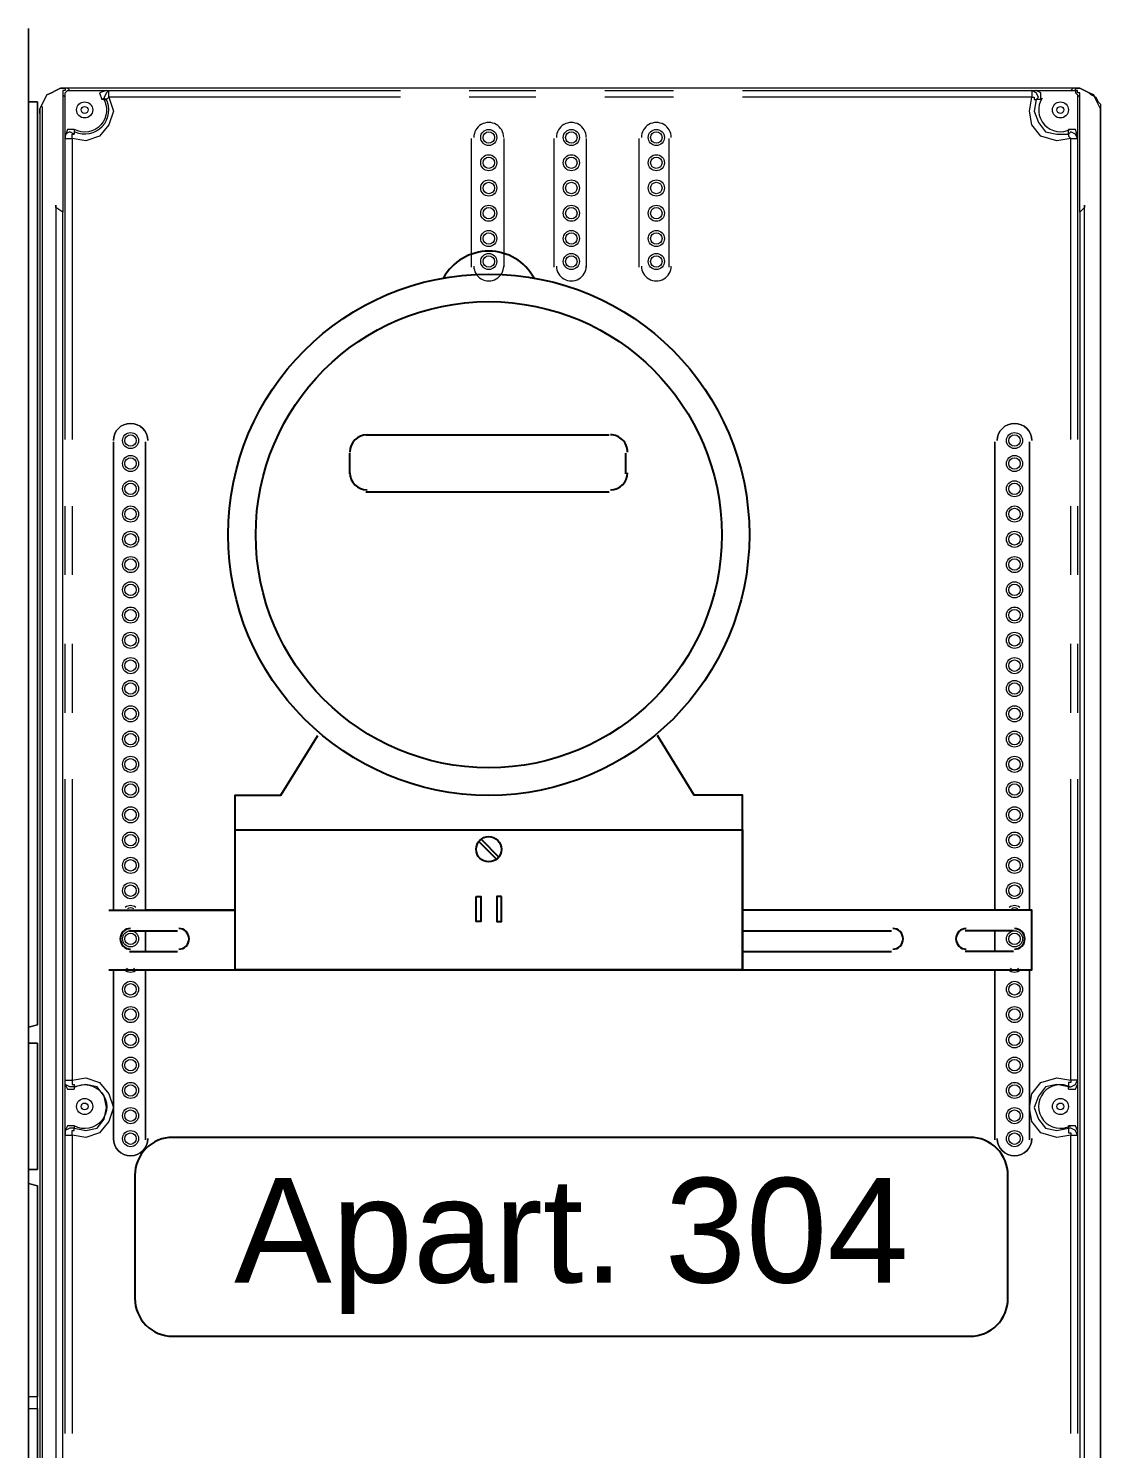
# Model space of a CAD drawing. Header units: millimetres. Extents: x -305 to 1353, y -289 to 1176.
# Drawn here: x 485.07 to 511.29, y 1052.62 to 1087.36 of the extents above; entities that cross this region are included whole.
import ezdxf
from ezdxf.enums import TextEntityAlignment as Align

# ---------------------------------------------------------------- set-up
doc = ezdxf.new("R2010")
doc.units = ezdxf.units.MM
doc.header["$MEASUREMENT"] = 0
doc.layers.add('PDF_0', color=7, linetype='Continuous')
doc.styles.add('Cota', font='arial.ttf')

msp = doc.modelspace()

# ---------------------------------------------------------------- linework, layer by layer
msp.add_lwpolyline([(487.672, 1056.296, 0.414214), (488.596, 1055.372), (508.101, 1055.372, 0.414214), (509.025, 1056.296), (509.025, 1059.312, 0.414214), (508.101, 1060.236), (488.596, 1060.236, 0.414214), (487.672, 1059.312)], format="xyb", close=True)
at = {"layer": 'PDF_0', "lineweight": 18}
for points in [[(485.067, 1034.457), (485.067, 1087.357)], [(485.348, 1085.279), (485.348, 1085.392), (485.404, 1085.504), (485.46, 1085.616), (485.516, 1085.729), (485.629, 1085.785), (485.741, 1085.841), (485.853, 1085.897), (485.966, 1085.897), (485.853, 1085.897), (485.741, 1085.841), (485.629, 1085.785), (485.516, 1085.729), (485.46, 1085.616), (485.404, 1085.504), (485.348, 1085.392)], [(510.675, 1085.897), (510.787, 1085.897), (510.899, 1085.841), (511.012, 1085.785), (511.068, 1085.729), (511.18, 1085.672), (511.236, 1085.56), (511.293, 1085.504), (511.293, 1085.392), (511.293, 1085.279), (511.293, 1085.392), (511.236, 1085.504), (511.18, 1085.616), (511.124, 1085.729), (511.012, 1085.785), (510.899, 1085.841), (510.787, 1085.897)], [(485.067, 1085.56), (485.292, 1085.56), (485.292, 1062.985), (485.067, 1062.929), (485.292, 1062.985), (485.292, 1085.56)], [(487.145, 1077.249), (487.145, 1065.793)], [(487.931, 1065.793), (487.931, 1077.249)], [(508.709, 1077.249), (508.709, 1065.793)], [(509.552, 1065.793), (509.552, 1077.249)], [(487.931, 1064.782), (487.931, 1065.287)], [(508.709, 1065.287), (508.709, 1064.782)], [(487.145, 1064.333), (487.145, 1060.177)], [(487.931, 1060.177), (487.931, 1064.333)], [(508.709, 1060.177), (508.709, 1064.333)], [(509.552, 1060.177), (509.552, 1064.333)], [(485.067, 1059.447), (485.292, 1059.447), (485.292, 1062.536), (485.067, 1062.536), (485.292, 1062.536), (485.292, 1059.447)]]:
    msp.add_lwpolyline(points, close=True, dxfattribs=at)
for points in [[(485.067, 1087.357), (485.067, 1034.457)], [(510.787, 1082.864), (510.787, 1085.729), (510.787, 1085.785), (510.731, 1085.785), (510.731, 1085.841), (510.675, 1085.841), (510.675, 1085.897), (510.619, 1085.897), (486.022, 1085.897), (485.966, 1085.897), (485.966, 1085.841), (485.91, 1085.841), (485.91, 1085.785), (485.91, 1085.729), (485.91, 1082.864)], [(510.675, 1085.897), (485.966, 1085.897)], [(509.833, 1085.616), (509.833, 1085.785), (509.72, 1085.841), (510.563, 1085.841), (510.619, 1085.841), (510.675, 1085.841), (510.675, 1085.785), (510.731, 1085.729), (510.731, 1085.672), (510.731, 1084.718), (510.675, 1084.886), (510.506, 1084.886)], [(485.404, 1085.448), (485.404, 1034.738)], [(511.293, 1085.448), (511.293, 1034.738), (511.293, 1034.682), (511.293, 1085.279)], [(485.348, 1085.279), (485.348, 1034.682)], [(485.348, 1085.279), (485.348, 1085.279)], [(495.906, 1081.517), (495.906, 1084.662)], [(496.692, 1084.662), (496.692, 1081.517)], [(497.927, 1081.517), (497.927, 1084.662)], [(498.713, 1084.662), (498.713, 1081.517)], [(500.005, 1081.517), (500.005, 1084.662)], [(500.735, 1084.662), (500.735, 1081.517)], [(485.741, 1082.977), (485.741, 1083.033), (485.741, 1036.029), (485.741, 1035.861), (485.797, 1035.692), (485.91, 1035.524), (486.022, 1035.356), (486.19, 1035.243), (486.359, 1035.131), (486.527, 1035.075), (486.696, 1035.075), (509.945, 1035.075), (510.169, 1035.075), (510.338, 1035.131), (510.506, 1035.243), (510.619, 1035.356), (510.787, 1035.524), (510.843, 1035.692), (510.899, 1035.861), (510.899, 1036.029), (510.899, 1083.033), (510.899, 1082.977)], [(485.91, 1036.029), (485.91, 1082.864), (485.741, 1082.977), (485.741, 1036.029)], [(485.91, 1082.864), (485.91, 1082.864)], [(510.899, 1036.029), (510.899, 1082.977), (510.787, 1082.864), (510.787, 1036.029)], [(487.145, 1077.249), (487.145, 1077.249)], [(487.931, 1077.249), (487.931, 1077.249)], [(508.709, 1077.249), (508.709, 1077.249)], [(509.552, 1077.249), (509.552, 1077.249)], [(510.506, 1061.412), (510.675, 1061.412), (510.731, 1061.525), (510.731, 1060.402), (510.675, 1060.514), (510.506, 1060.514)], [(485.067, 1053.607), (485.292, 1053.607), (485.292, 1036.254), (485.067, 1036.254), (485.292, 1036.254), (485.292, 1053.607), (485.292, 1053.887), (485.292, 1059.054), (485.067, 1059.11), (485.292, 1059.054), (485.292, 1053.887), (485.067, 1053.887)]]:
    msp.add_lwpolyline(points, dxfattribs=at)
for points in [[(486.891, 1085.654, -0.775478), (486.19, 1084.886), (486.022, 1084.886), (485.966, 1084.718), (485.966, 1085.672), (485.966, 1085.729), (485.966, 1085.785), (486.022, 1085.841), (486.078, 1085.841), (486.977, 1085.841), (486.808, 1085.785), (486.864, 1085.616)], [(486.191, 1061.461, -1.671898), (486.19, 1060.514), (486.022, 1060.514), (485.966, 1060.402), (485.966, 1061.525), (486.022, 1061.412), (486.19, 1061.412)]]:
    msp.add_lwpolyline(points, format="xyb", dxfattribs=at)
at = {"layer": 'PDF_0', "lineweight": 0}
for points in [[(486.022, 1085.897), (486.078, 1085.841)], [(494.165, 1085.672), (487.033, 1085.672), (487.033, 1085.841), (486.977, 1085.785), (486.92, 1085.672), (486.92, 1085.616), (486.864, 1085.616)], [(486.977, 1085.841), (487.033, 1085.841), (494.165, 1085.841)], [(495.849, 1085.841), (497.478, 1085.841)], [(499.163, 1085.841), (500.847, 1085.841)], [(502.532, 1085.841), (509.608, 1085.841), (509.72, 1085.841)], [(510.563, 1085.841), (510.619, 1085.897)], [(485.966, 1085.672), (485.91, 1085.729)], [(486.92, 1085.616), (486.977, 1085.616), (487.033, 1085.672), (487.145, 1085.335), (487.033, 1084.998), (486.808, 1084.718), (486.471, 1084.605), (486.134, 1084.662), (486.134, 1084.718), (486.134, 1084.774), (486.19, 1084.774)], [(497.478, 1085.672), (495.849, 1085.672)], [(500.847, 1085.672), (499.163, 1085.672)], [(509.833, 1085.616), (509.72, 1085.616), (509.664, 1085.335), (509.776, 1085.055), (509.945, 1084.83), (510.226, 1084.774), (510.506, 1084.774), (510.506, 1084.718), (510.563, 1084.662), (510.226, 1084.605), (509.833, 1084.718), (509.608, 1084.998), (509.552, 1085.335), (509.608, 1085.672), (502.532, 1085.672)], [(510.787, 1085.729), (510.731, 1085.672)], [(486.19, 1084.886), (486.19, 1084.774), (486.078, 1084.83), (485.966, 1084.774), (485.966, 1084.662), (486.134, 1084.662), (486.134, 1077.305)], [(510.563, 1077.305), (510.563, 1084.662), (510.731, 1084.662), (510.675, 1084.774), (510.563, 1084.83), (510.506, 1084.774), (510.506, 1084.886)], [(485.966, 1077.305), (485.966, 1084.662), (485.966, 1084.718)], [(510.731, 1084.718), (510.731, 1084.662), (510.731, 1077.305)], [(485.966, 1073.992), (485.966, 1075.676)], [(486.134, 1075.676), (486.134, 1073.992)], [(510.563, 1073.992), (510.563, 1075.676)], [(510.731, 1075.676), (510.731, 1073.992)], [(485.966, 1070.622), (485.966, 1072.307)], [(486.134, 1072.307), (486.134, 1070.622)], [(510.563, 1070.622), (510.563, 1072.307)], [(510.731, 1072.307), (510.731, 1070.622)], [(485.966, 1061.525), (485.966, 1061.637), (485.966, 1068.994)], [(486.134, 1068.994), (486.134, 1061.637), (486.134, 1061.581), (486.134, 1061.525), (486.19, 1061.525), (486.19, 1061.469), (486.078, 1061.469), (485.966, 1061.525), (485.966, 1061.637), (486.134, 1061.637), (486.471, 1061.693), (486.808, 1061.581), (487.033, 1061.3), (487.145, 1060.963), (487.033, 1060.626), (486.808, 1060.345), (486.471, 1060.233), (486.134, 1060.289), (486.134, 1060.345), (486.134, 1060.402), (486.19, 1060.402), (486.19, 1060.458), (486.471, 1060.402), (486.752, 1060.458), (486.92, 1060.682), (486.977, 1060.963), (486.92, 1061.244), (486.752, 1061.469), (486.471, 1061.525), (486.19, 1061.469), (486.19, 1061.412)], [(510.563, 1052.989), (510.563, 1060.289), (510.731, 1060.289), (510.675, 1060.402), (510.563, 1060.458), (510.506, 1060.458), (510.506, 1060.402), (510.506, 1060.345), (510.563, 1060.345), (510.563, 1060.289), (510.226, 1060.233), (509.833, 1060.345), (509.608, 1060.626), (509.552, 1060.963), (509.608, 1061.3), (509.833, 1061.581), (510.226, 1061.693), (510.563, 1061.637), (510.563, 1061.581), (510.506, 1061.581), (510.506, 1061.525), (510.506, 1061.469), (510.563, 1061.469), (510.675, 1061.525), (510.731, 1061.637), (510.563, 1061.637), (510.563, 1068.994)], [(510.731, 1068.994), (510.731, 1061.637), (510.731, 1061.525)], [(510.506, 1061.412), (510.506, 1061.469), (510.226, 1061.525), (509.945, 1061.469), (509.776, 1061.244), (509.664, 1060.963), (509.776, 1060.682), (509.945, 1060.458), (510.226, 1060.402), (510.506, 1060.458), (510.506, 1060.514)], [(486.19, 1060.514), (486.19, 1060.458), (486.078, 1060.458), (485.966, 1060.402), (485.966, 1060.289), (486.134, 1060.289), (486.134, 1052.989)], [(485.966, 1052.989), (485.966, 1060.289), (485.966, 1060.402)], [(510.731, 1060.402), (510.731, 1060.289), (510.731, 1052.989)]]:
    msp.add_lwpolyline(points, dxfattribs=at)
msp.add_lwpolyline([(509.608, 1085.841), (509.608, 1085.672), (509.664, 1085.672), (509.664, 1085.616), (509.72, 1085.616), (509.776, 1085.672), (509.72, 1085.785)], close=True, dxfattribs=at)
at = {"layer": 'PDF_0', "lineweight": 18}
for points in [[(487.987, 1077.277, 0.999967), (487.145, 1077.277, -0.999967)], [(509.608, 1077.277, 0.999967), (508.766, 1077.277, -0.999967)], [(487.145, 1060.205, 0.999977), (487.987, 1060.205, -0.999977)], [(508.766, 1060.205, 0.999977), (509.608, 1060.205, -0.999977)]]:
    msp.add_lwpolyline(points, format="xyb", close=True, dxfattribs=at)
at = {"layer": 'PDF_0', "lineweight": 25}
for points in [[(493.322, 1077.417), (499.275, 1077.417)], [(492.929, 1076.463), (492.929, 1076.968)], [(499.668, 1076.968), (499.668, 1076.463)], [(499.275, 1076.013), (493.322, 1076.013)], [(490.121, 1064.333), (490.121, 1068.601), (491.244, 1068.601), (492.143, 1070.061)], [(502.532, 1064.333), (502.532, 1068.601), (501.353, 1068.601), (500.454, 1070.061)], [(496.074, 1067.477), (496.523, 1067.028)], [(496.13, 1067.534), (496.579, 1067.084)], [(487.033, 1064.333), (509.608, 1064.333), (509.608, 1065.793), (502.532, 1065.793)], [(487.033, 1065.793), (490.121, 1065.793), (487.931, 1065.793)], [(487.538, 1065.287), (488.717, 1065.287)], [(502.532, 1065.287), (506.182, 1065.287)], [(509.159, 1065.287), (507.979, 1065.287)], [(487.538, 1064.782), (488.717, 1064.782)], [(502.532, 1064.782), (506.182, 1064.782)], [(509.159, 1064.782), (507.979, 1064.782)]]:
    msp.add_lwpolyline(points, dxfattribs=at)
for points in [[(490.121, 1067.758), (502.532, 1067.758), (502.532, 1064.333), (490.121, 1064.333)], [(496.018, 1066.13), (496.13, 1066.13), (496.13, 1065.512), (496.018, 1065.512)], [(496.636, 1066.13), (496.523, 1066.13), (496.523, 1065.512), (496.636, 1065.512)]]:
    msp.add_lwpolyline(points, close=True, dxfattribs=at)
for points in [[(487.566, 1065.343, 0.414167), (487.313, 1065.091, 0.414167), (487.566, 1064.838)], [(488.745, 1064.838, 0.414167), (488.998, 1065.091, 0.414167), (488.745, 1065.343)], [(506.21, 1064.838, 0.414167), (506.463, 1065.091, 0.414167), (506.21, 1065.343)], [(508.007, 1065.343, 0.414167), (507.755, 1065.091, 0.414167), (508.007, 1064.838)], [(509.187, 1064.838, 0.414167), (509.439, 1065.091, 0.414167), (509.187, 1065.343)]]:
    msp.add_lwpolyline(points, format="xyb", dxfattribs=at)
at = {"layer": 'PDF_0', "lineweight": 18}
for centre, radius in [((486.443, 1085.363), 0.197), ((486.443, 1085.363), 0.0843), ((510.31, 1085.363), 0.197), ((510.31, 1085.363), 0.0843), ((496.327, 1084.69), 0.197), ((496.327, 1084.69), 0.14), ((498.348, 1084.69), 0.197), ((498.348, 1084.69), 0.14), ((500.426, 1084.69), 0.197), ((500.426, 1084.69), 0.14), ((496.327, 1084.072), 0.197), ((496.327, 1084.072), 0.14), ((498.348, 1084.072), 0.197), ((498.348, 1084.072), 0.14), ((500.426, 1084.072), 0.197), ((500.426, 1084.072), 0.14), ((496.327, 1083.454), 0.197), ((496.327, 1083.454), 0.14), ((498.348, 1083.454), 0.197), ((498.348, 1083.454), 0.14), ((500.426, 1083.454), 0.197), ((500.426, 1083.454), 0.14), ((496.327, 1082.836), 0.197), ((498.348, 1082.836), 0.197), ((500.426, 1082.836), 0.197), ((496.327, 1082.836), 0.14), ((498.348, 1082.836), 0.14), ((500.426, 1082.836), 0.14), ((496.327, 1082.219), 0.197), ((496.327, 1082.219), 0.14), ((498.348, 1082.219), 0.197), ((498.348, 1082.219), 0.14), ((500.426, 1082.219), 0.197), ((500.426, 1082.219), 0.14), ((496.327, 1081.657), 0.197), ((496.327, 1081.657), 0.14), ((498.348, 1081.657), 0.197), ((498.348, 1081.657), 0.14), ((500.426, 1081.657), 0.197), ((500.426, 1081.657), 0.14), ((487.566, 1077.277), 0.197), ((509.187, 1077.277), 0.197), ((487.566, 1077.277), 0.14), ((509.187, 1077.277), 0.14), ((487.566, 1076.715), 0.197), ((487.566, 1076.715), 0.14), ((509.187, 1076.715), 0.197), ((509.187, 1076.715), 0.14), ((487.566, 1076.098), 0.197), ((487.566, 1076.098), 0.14), ((509.187, 1076.098), 0.197), ((509.187, 1076.098), 0.14), ((487.566, 1075.48), 0.197), ((487.566, 1075.48), 0.14), ((509.187, 1075.48), 0.197), ((509.187, 1075.48), 0.14), ((487.566, 1074.862), 0.197), ((487.566, 1074.862), 0.14), ((509.187, 1074.862), 0.197), ((509.187, 1074.862), 0.14), ((487.566, 1074.244), 0.197), ((487.566, 1074.244), 0.14), ((509.187, 1074.244), 0.197), ((509.187, 1074.244), 0.14), ((487.566, 1073.627), 0.197), ((487.566, 1073.627), 0.14), ((509.187, 1073.627), 0.197), ((509.187, 1073.627), 0.14), ((487.566, 1073.009), 0.197), ((487.566, 1073.009), 0.14), ((509.187, 1073.009), 0.197), ((509.187, 1073.009), 0.14), ((487.566, 1072.391), 0.197), ((509.187, 1072.391), 0.197), ((487.566, 1072.391), 0.14), ((509.187, 1072.391), 0.14), ((487.566, 1071.773), 0.197), ((487.566, 1071.773), 0.14), ((509.187, 1071.773), 0.197), ((509.187, 1071.773), 0.14), ((487.566, 1071.212), 0.197), ((487.566, 1071.212), 0.14), ((509.187, 1071.212), 0.197), ((509.187, 1071.212), 0.14), ((487.566, 1070.594), 0.197), ((487.566, 1070.594), 0.14), ((509.187, 1070.594), 0.197), ((509.187, 1070.594), 0.14), ((487.566, 1069.976), 0.197), ((509.187, 1069.976), 0.197), ((487.566, 1069.976), 0.14), ((509.187, 1069.976), 0.14), ((487.566, 1069.359), 0.197), ((487.566, 1069.359), 0.14), ((509.187, 1069.359), 0.197), ((509.187, 1069.359), 0.14), ((487.566, 1068.741), 0.197), ((487.566, 1068.741), 0.14), ((509.187, 1068.741), 0.197), ((509.187, 1068.741), 0.14), ((487.566, 1068.123), 0.197), ((487.566, 1068.123), 0.14), ((509.187, 1068.123), 0.197), ((509.187, 1068.123), 0.14), ((487.566, 1067.506), 0.197), ((509.187, 1067.506), 0.197), ((487.566, 1067.506), 0.14), ((509.187, 1067.506), 0.14), ((487.566, 1066.888), 0.197), ((487.566, 1066.888), 0.14), ((509.187, 1066.888), 0.197), ((509.187, 1066.888), 0.14), ((487.566, 1066.27), 0.197), ((487.566, 1066.27), 0.14), ((509.187, 1066.27), 0.197), ((509.187, 1066.27), 0.14), ((487.566, 1065.091), 0.197), ((509.187, 1065.091), 0.197), ((487.566, 1065.091), 0.14), ((509.187, 1065.091), 0.14), ((487.566, 1063.855), 0.197), ((487.566, 1063.855), 0.14), ((509.187, 1063.855), 0.197), ((509.187, 1063.855), 0.14), ((487.566, 1063.238), 0.197), ((487.566, 1063.238), 0.14), ((509.187, 1063.238), 0.197), ((509.187, 1063.238), 0.14), ((487.566, 1062.62), 0.197), ((487.566, 1062.62), 0.14), ((509.187, 1062.62), 0.197), ((509.187, 1062.62), 0.14), ((487.566, 1062.002), 0.197), ((487.566, 1062.002), 0.14), ((509.187, 1062.002), 0.197), ((509.187, 1062.002), 0.14), ((487.566, 1061.384), 0.197), ((487.566, 1061.384), 0.14), ((509.187, 1061.384), 0.197), ((509.187, 1061.384), 0.14), ((486.443, 1060.991), 0.197), ((510.31, 1060.991), 0.197), ((486.443, 1060.991), 0.0843), ((487.566, 1060.767), 0.197), ((487.566, 1060.767), 0.14), ((509.187, 1060.767), 0.197), ((509.187, 1060.767), 0.14), ((510.31, 1060.991), 0.0843), ((487.566, 1060.205), 0.197), ((487.566, 1060.205), 0.14), ((509.187, 1060.205), 0.197), ((509.187, 1060.205), 0.14)]:
    msp.add_circle(centre, radius, dxfattribs=at)
at = {"layer": 'PDF_0', "lineweight": 25}
for centre, radius in [((496.327, 1074.974), 6.374), ((496.327, 1074.974), 5.7), ((496.327, 1067.281), 0.309)]:
    msp.add_circle(centre, radius, dxfattribs=at)
at = {"layer": 'PDF_0', "lineweight": 18}
for centre, radius, start, end in [((486.443, 1085.364), 0.59, 246.0948, 27.9838), ((510.31, 1085.363), 0.533, 147.0553, 298.2311), ((496.327, 1084.69), 0.365, 359.9996, 180.0017), ((498.348, 1084.69), 0.365, 359.9996, 180.0017), ((500.426, 1084.69), 0.365, 359.9996, 180.0017), ((496.327, 1081.545), 0.365, 179.9983, 0.0017), ((498.348, 1081.545), 0.365, 179.9983, 0.0017), ((500.426, 1081.545), 0.365, 179.9983, 0.0017), ((487.566, 1065.708), 0.197, 49.2012, 130.7988), ((487.566, 1065.708), 0.14, 56.2723, 123.7277), ((509.187, 1065.708), 0.197, 49.2012, 130.7988), ((509.187, 1065.708), 0.14, 56.2723, 123.7277), ((487.566, 1064.473), 0.197, 219.8792, 320.1169), ((487.566, 1064.473), 0.14, 224.7741, 315.2314), ((509.187, 1064.473), 0.197, 219.8792, 320.1169), ((509.187, 1064.473), 0.14, 224.7741, 315.2314), ((510.31, 1060.991), 0.534, 61.7806, 298.2246)]:
    msp.add_arc(centre, radius, start, end, dxfattribs=at)
at = {"layer": 'PDF_0', "lineweight": 25}
for centre, radius, start, end in [((496.327, 1080.646), 1.263, 28.601, 151.2064), ((493.35, 1076.996), 0.421, 90.0013, 179.9987), ((499.303, 1076.996), 0.421, 0.0024, 90.0052), ((493.35, 1076.491), 0.421, 180.0013, 269.9987), ((499.303, 1076.491), 0.421, 270.0013, 359.9987)]:
    msp.add_arc(centre, radius, start, end, dxfattribs=at)

# ---------------------------------------------------------------- texts
at = {"style": 'Cota'}
msp.add_text('Apart. 304', height=2.5592, dxfattribs=at).set_placement((498.348, 1057.597), align=Align.MIDDLE)

doc.saveas('drawing.dxf')
